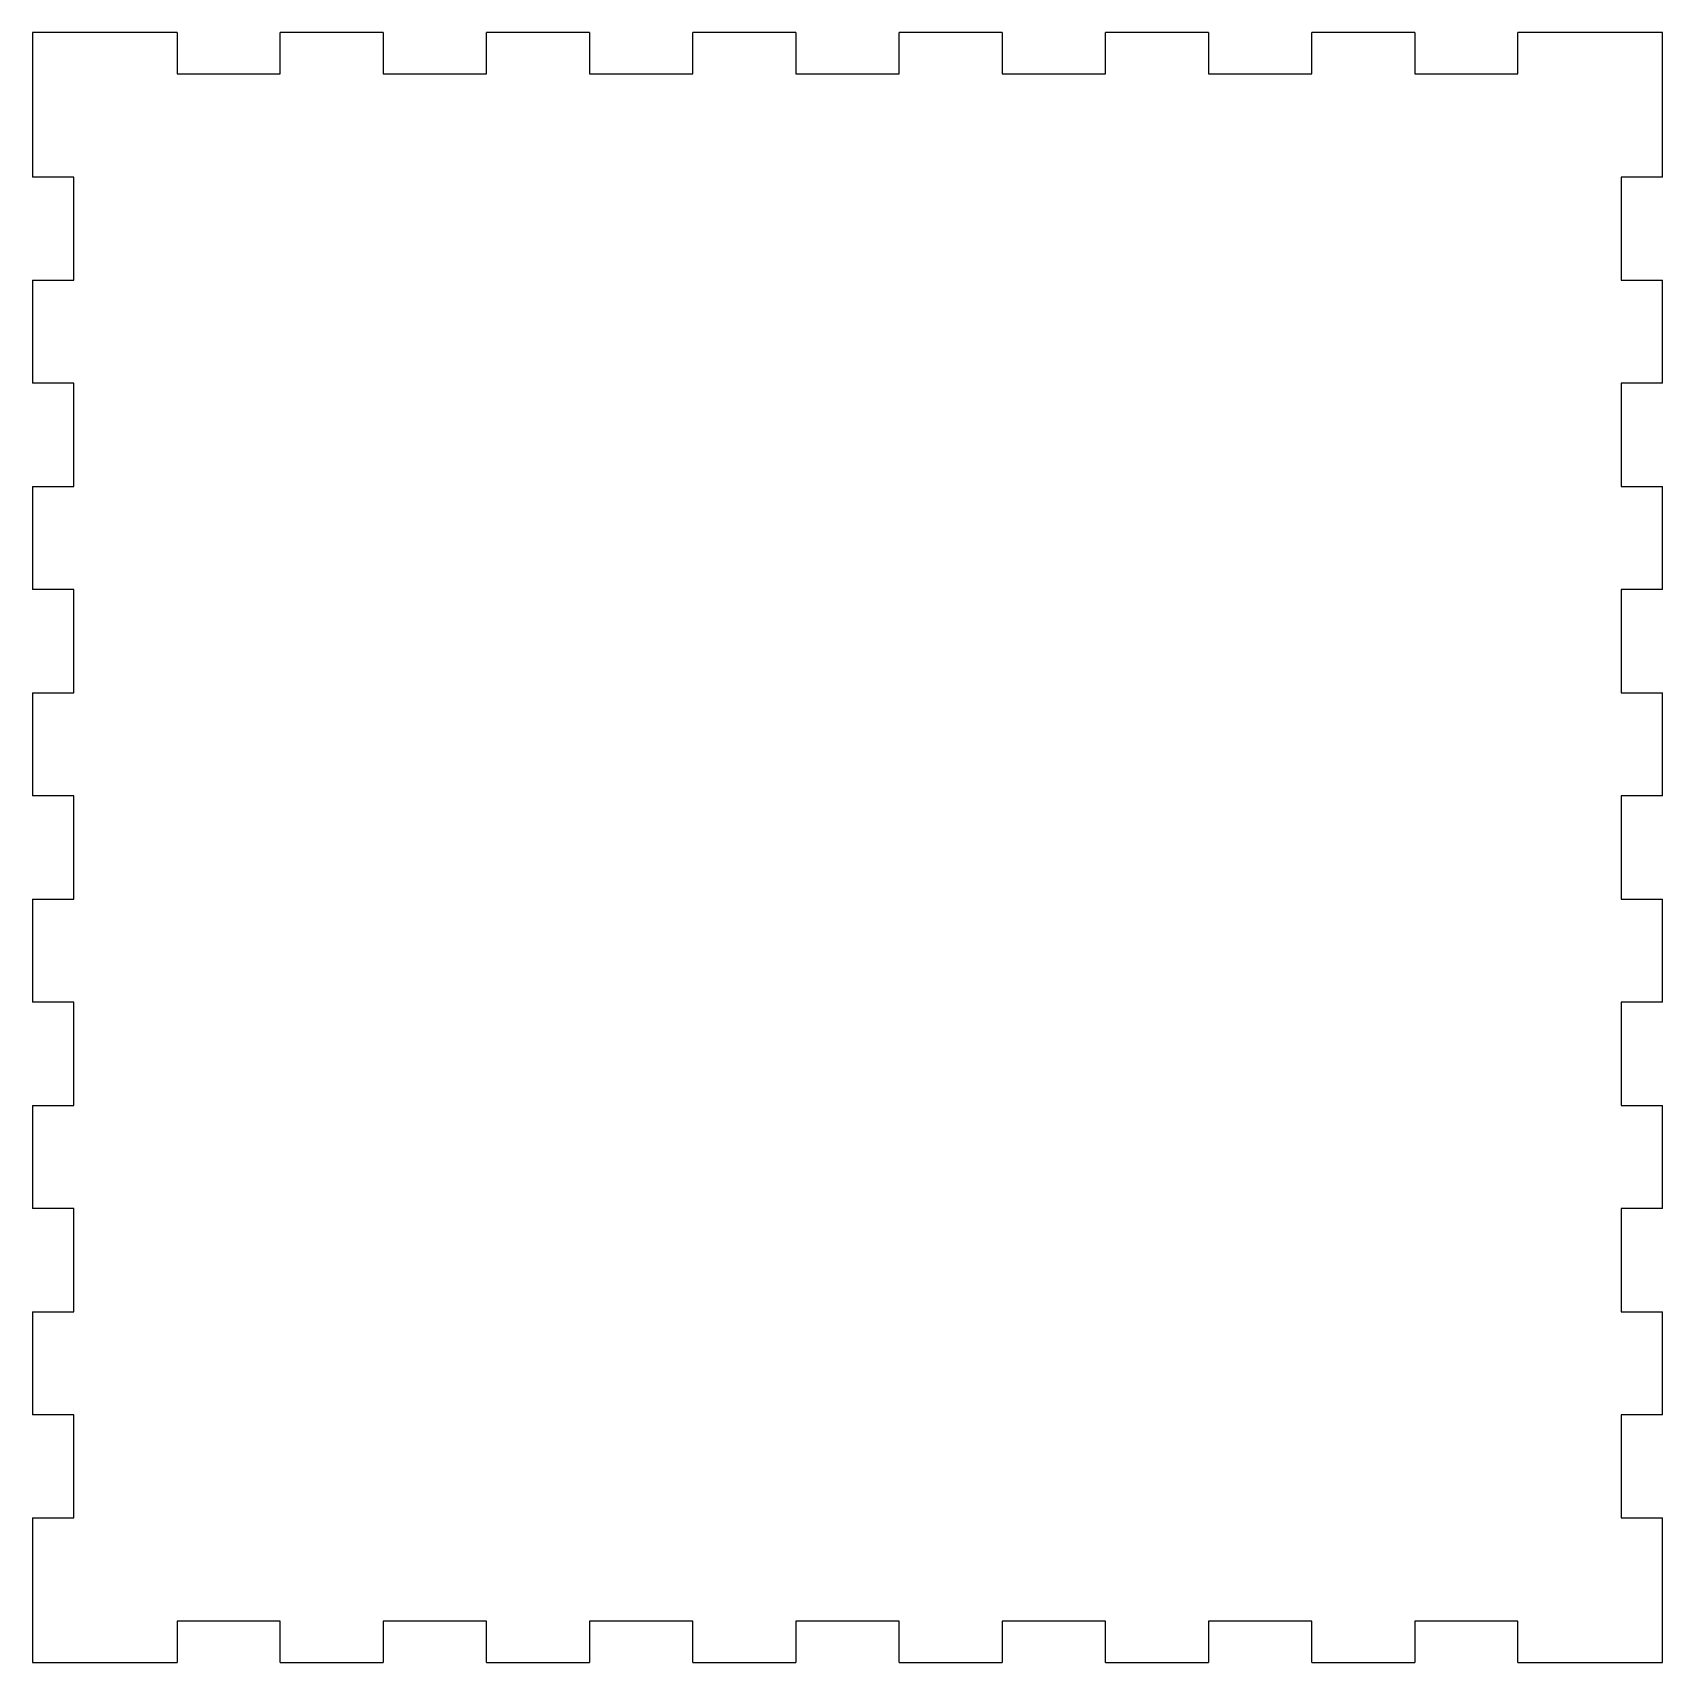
# Model space of a CAD drawing. Header units: millimetres. Extents: x -79 to 79, y -79 to 79.
import ezdxf

# ---------------------------------------------------------------- set-up
doc = ezdxf.new("R2010")
doc.units = ezdxf.units.MM
doc.layers.add('Body', color=7, linetype='CONTINUOUS')

msp = doc.modelspace()

# ---------------------------------------------------------------- linework, layer by layer
at = {"layer": 'Body'}
for p, q in [((-79, 79), (-79, 65)), ((-79, 79, 4), (-79, 65, 4)), ((-79, 79), (-79, 79, 4)), ((-79, 79), (-79, 65)), ((-65, 79), (-79, 79)), ((-79, 79, 4), (-79, 65, 4)), ((-65, 79, 4), (-79, 79, 4)), ((-65, 79), (-79, 79)), ((-79, 79), (-79, 79, 4)), ((-65, 79, 4), (-79, 79, 4)), ((-65, 79), (-65, 75)), ((-65, 79, 4), (-65, 75, 4)), ((-65, 79, 4), (-65, 79)), ((-65, 79, 4), (-65, 79)), ((-65, 79, 4), (-65, 75, 4)), ((-65, 79), (-65, 75)), ((-55, 75), (-55, 79)), ((-45, 79), (-55, 79)), ((-55, 75, 4), (-55, 79, 4)), ((-45, 79, 4), (-55, 79, 4)), ((-55, 79, 4), (-55, 79)), ((-55, 75, 4), (-55, 79, 4)), ((-55, 75), (-55, 79)), ((-45, 79), (-55, 79)), ((-55, 79, 4), (-55, 79)), ((-45, 79, 4), (-55, 79, 4)), ((-45, 79), (-45, 75)), ((-45, 79, 4), (-45, 75, 4)), ((-45, 79, 4), (-45, 79)), ((-45, 79, 4), (-45, 79)), ((-45, 79, 4), (-45, 75, 4)), ((-45, 79), (-45, 75)), ((-35, 75), (-35, 79)), ((-25, 79), (-35, 79)), ((-35, 75, 4), (-35, 79, 4)), ((-25, 79, 4), (-35, 79, 4)), ((-35, 79, 4), (-35, 79)), ((-35, 75, 4), (-35, 79, 4)), ((-35, 75), (-35, 79)), ((-25, 79), (-35, 79)), ((-35, 79, 4), (-35, 79)), ((-25, 79, 4), (-35, 79, 4)), ((-25, 79), (-25, 75)), ((-25, 79, 4), (-25, 75, 4)), ((-25, 79, 4), (-25, 79)), ((-25, 79, 4), (-25, 79)), ((-25, 79, 4), (-25, 75, 4)), ((-25, 79), (-25, 75)), ((-15, 75), (-15, 79)), ((-5, 79), (-15, 79)), ((-15, 75, 4), (-15, 79, 4)), ((-5, 79, 4), (-15, 79, 4)), ((-15, 79, 4), (-15, 79)), ((-15, 75, 4), (-15, 79, 4)), ((-15, 75), (-15, 79)), ((-5, 79), (-15, 79)), ((-15, 79, 4), (-15, 79)), ((-5, 79, 4), (-15, 79, 4)), ((-5, 79), (-5, 75)), ((-5, 79, 4), (-5, 75, 4)), ((-5, 79, 4), (-5, 79)), ((-5, 79, 4), (-5, 79)), ((-5, 79, 4), (-5, 75, 4)), ((-5, 79), (-5, 75)), ((5, 75), (5, 79)), ((15, 79), (5, 79)), ((5, 75, 4), (5, 79, 4)), ((15, 79, 4), (5, 79, 4)), ((5, 79, 4), (5, 79)), ((5, 75, 4), (5, 79, 4)), ((5, 75), (5, 79)), ((15, 79), (5, 79)), ((5, 79, 4), (5, 79)), ((15, 79, 4), (5, 79, 4)), ((15, 79), (15, 75)), ((15, 79, 4), (15, 75, 4)), ((15, 79, 4), (15, 79)), ((15, 79, 4), (15, 79)), ((15, 79, 4), (15, 75, 4)), ((15, 79), (15, 75)), ((25, 75), (25, 79)), ((35, 79), (25, 79)), ((25, 75, 4), (25, 79, 4)), ((35, 79, 4), (25, 79, 4)), ((25, 79, 4), (25, 79)), ((25, 75, 4), (25, 79, 4)), ((25, 75), (25, 79)), ((35, 79), (25, 79)), ((25, 79, 4), (25, 79)), ((35, 79, 4), (25, 79, 4)), ((35, 79), (35, 75)), ((35, 79, 4), (35, 75, 4)), ((35, 79, 4), (35, 79)), ((35, 79, 4), (35, 79)), ((35, 79, 4), (35, 75, 4)), ((35, 79), (35, 75)), ((45, 75), (45, 79)), ((55, 79), (45, 79)), ((45, 75, 4), (45, 79, 4)), ((55, 79, 4), (45, 79, 4)), ((45, 79, 4), (45, 79)), ((45, 75, 4), (45, 79, 4)), ((45, 75), (45, 79)), ((55, 79), (45, 79)), ((45, 79, 4), (45, 79)), ((55, 79, 4), (45, 79, 4)), ((55, 79), (55, 75)), ((55, 79, 4), (55, 75, 4)), ((55, 79, 4), (55, 79)), ((55, 79, 4), (55, 79)), ((55, 79, 4), (55, 75, 4)), ((55, 79), (55, 75)), ((65, 75), (65, 79)), ((79, 79), (65, 79)), ((65, 75, 4), (65, 79, 4)), ((79, 79, 4), (65, 79, 4)), ((65, 79, 4), (65, 79)), ((65, 75, 4), (65, 79, 4)), ((65, 75), (65, 79)), ((79, 79), (65, 79)), ((65, 79, 4), (65, 79)), ((79, 79, 4), (65, 79, 4)), ((79, 65), (79, 79)), ((79, 65, 4), (79, 79, 4)), ((79, 79), (79, 79, 4)), ((79, 65), (79, 79)), ((79, 79), (79, 79, 4)), ((79, 65, 4), (79, 79, 4)), ((-65, 75), (-55, 75)), ((-65, 75, 4), (-55, 75, 4)), ((-65, 75, 4), (-65, 75)), ((-65, 75, 4), (-65, 75)), ((-65, 75, 4), (-55, 75, 4)), ((-65, 75), (-55, 75)), ((-55, 75, 4), (-55, 75)), ((-55, 75, 4), (-55, 75)), ((-45, 75), (-35, 75)), ((-45, 75, 4), (-35, 75, 4)), ((-45, 75, 4), (-45, 75)), ((-45, 75, 4), (-45, 75)), ((-45, 75, 4), (-35, 75, 4)), ((-45, 75), (-35, 75)), ((-35, 75, 4), (-35, 75)), ((-35, 75, 4), (-35, 75)), ((-25, 75), (-15, 75)), ((-25, 75, 4), (-15, 75, 4)), ((-25, 75, 4), (-25, 75)), ((-25, 75, 4), (-25, 75)), ((-25, 75, 4), (-15, 75, 4)), ((-25, 75), (-15, 75)), ((-15, 75, 4), (-15, 75)), ((-15, 75, 4), (-15, 75)), ((-5, 75), (5, 75)), ((-5, 75, 4), (5, 75, 4)), ((-5, 75, 4), (-5, 75)), ((-5, 75, 4), (-5, 75)), ((-5, 75, 4), (5, 75, 4)), ((-5, 75), (5, 75)), ((5, 75, 4), (5, 75)), ((5, 75, 4), (5, 75)), ((15, 75), (25, 75)), ((15, 75, 4), (25, 75, 4)), ((15, 75, 4), (15, 75)), ((15, 75, 4), (15, 75)), ((15, 75, 4), (25, 75, 4)), ((15, 75), (25, 75)), ((25, 75, 4), (25, 75)), ((25, 75, 4), (25, 75)), ((35, 75), (45, 75)), ((35, 75, 4), (45, 75, 4)), ((35, 75, 4), (35, 75)), ((35, 75, 4), (35, 75)), ((35, 75, 4), (45, 75, 4)), ((35, 75), (45, 75)), ((45, 75, 4), (45, 75)), ((45, 75, 4), (45, 75)), ((55, 75), (65, 75)), ((55, 75, 4), (65, 75, 4)), ((55, 75, 4), (55, 75)), ((55, 75, 4), (55, 75)), ((55, 75, 4), (65, 75, 4)), ((55, 75), (65, 75)), ((65, 75, 4), (65, 75)), ((65, 75, 4), (65, 75)), ((-79, 65, 4), (-79, 65)), ((-75, 65), (-79, 65)), ((-79, 65, 4), (-79, 65)), ((-75, 65, 4), (-79, 65, 4)), ((-75, 65), (-79, 65)), ((-75, 65, 4), (-79, 65, 4)), ((-75, 55), (-75, 65)), ((-75, 65, 4), (-75, 65)), ((-75, 55, 4), (-75, 65, 4)), ((-75, 65, 4), (-75, 65)), ((-75, 55, 4), (-75, 65, 4)), ((-75, 55), (-75, 65)), ((79, 65), (75, 65)), ((75, 65), (75, 55)), ((79, 65, 4), (75, 65, 4)), ((75, 65, 4), (75, 55, 4)), ((75, 65, 4), (75, 65)), ((79, 65, 4), (75, 65, 4)), ((79, 65), (75, 65)), ((75, 65, 4), (75, 65)), ((75, 65, 4), (75, 55, 4)), ((75, 65), (75, 55)), ((79, 65, 4), (79, 65)), ((79, 65, 4), (79, 65)), ((-79, 55), (-79, 45)), ((-79, 55), (-75, 55)), ((-79, 55, 4), (-79, 45, 4)), ((-79, 55, 4), (-75, 55, 4)), ((-79, 55), (-79, 45)), ((-79, 55, 4), (-79, 45, 4)), ((-79, 55, 4), (-79, 55)), ((-79, 55, 4), (-79, 55)), ((-79, 55, 4), (-75, 55, 4)), ((-79, 55), (-75, 55)), ((-75, 55, 4), (-75, 55)), ((-75, 55, 4), (-75, 55)), ((75, 55), (79, 55)), ((75, 55, 4), (79, 55, 4)), ((75, 55, 4), (75, 55)), ((75, 55, 4), (75, 55)), ((75, 55, 4), (79, 55, 4)), ((75, 55), (79, 55)), ((79, 45), (79, 55)), ((79, 45, 4), (79, 55, 4)), ((79, 55, 4), (79, 55)), ((79, 45), (79, 55)), ((79, 55, 4), (79, 55)), ((79, 45, 4), (79, 55, 4)), ((-75, 45), (-79, 45)), ((-75, 45, 4), (-79, 45, 4)), ((-79, 45, 4), (-79, 45)), ((-75, 45, 4), (-79, 45, 4)), ((-75, 45), (-79, 45)), ((-79, 45, 4), (-79, 45)), ((-75, 35), (-75, 45)), ((-75, 35, 4), (-75, 45, 4)), ((-75, 45, 4), (-75, 45)), ((-75, 35, 4), (-75, 45, 4)), ((-75, 35), (-75, 45)), ((-75, 45, 4), (-75, 45)), ((79, 45), (75, 45)), ((75, 45), (75, 35)), ((79, 45, 4), (75, 45, 4)), ((75, 45, 4), (75, 35, 4)), ((75, 45, 4), (75, 45)), ((79, 45, 4), (75, 45, 4)), ((79, 45), (75, 45)), ((75, 45, 4), (75, 45)), ((75, 45, 4), (75, 35, 4)), ((75, 45), (75, 35)), ((79, 45, 4), (79, 45)), ((79, 45, 4), (79, 45)), ((-79, 35), (-79, 25)), ((-79, 35), (-75, 35)), ((-79, 35, 4), (-79, 25, 4)), ((-79, 35, 4), (-75, 35, 4)), ((-79, 35), (-79, 25)), ((-79, 35, 4), (-79, 25, 4)), ((-79, 35, 4), (-79, 35)), ((-79, 35, 4), (-79, 35)), ((-79, 35, 4), (-75, 35, 4)), ((-79, 35), (-75, 35)), ((-75, 35, 4), (-75, 35)), ((-75, 35, 4), (-75, 35)), ((75, 35), (79, 35)), ((75, 35, 4), (79, 35, 4)), ((75, 35, 4), (75, 35)), ((75, 35, 4), (75, 35)), ((75, 35, 4), (79, 35, 4)), ((75, 35), (79, 35)), ((79, 25), (79, 35)), ((79, 25, 4), (79, 35, 4)), ((79, 35, 4), (79, 35)), ((79, 25), (79, 35)), ((79, 35, 4), (79, 35)), ((79, 25, 4), (79, 35, 4)), ((-75, 25), (-79, 25)), ((-75, 25, 4), (-79, 25, 4)), ((-79, 25, 4), (-79, 25)), ((-75, 25, 4), (-79, 25, 4)), ((-75, 25), (-79, 25)), ((-79, 25, 4), (-79, 25)), ((-75, 15), (-75, 25)), ((-75, 15, 4), (-75, 25, 4)), ((-75, 25, 4), (-75, 25)), ((-75, 15, 4), (-75, 25, 4)), ((-75, 15), (-75, 25)), ((-75, 25, 4), (-75, 25)), ((79, 25), (75, 25)), ((75, 25), (75, 15)), ((79, 25, 4), (75, 25, 4)), ((75, 25, 4), (75, 15, 4)), ((75, 25, 4), (75, 25)), ((79, 25, 4), (75, 25, 4)), ((79, 25), (75, 25)), ((75, 25, 4), (75, 25)), ((75, 25, 4), (75, 15, 4)), ((75, 25), (75, 15)), ((79, 25, 4), (79, 25)), ((79, 25, 4), (79, 25)), ((-79, 15), (-79, 5)), ((-79, 15), (-75, 15)), ((-79, 15, 4), (-79, 5, 4)), ((-79, 15, 4), (-75, 15, 4)), ((-79, 15), (-79, 5)), ((-79, 15, 4), (-79, 5, 4)), ((-79, 15, 4), (-79, 15)), ((-79, 15, 4), (-79, 15)), ((-79, 15, 4), (-75, 15, 4)), ((-79, 15), (-75, 15)), ((-75, 15, 4), (-75, 15)), ((-75, 15, 4), (-75, 15)), ((75, 15), (79, 15)), ((75, 15, 4), (79, 15, 4)), ((75, 15, 4), (75, 15)), ((75, 15, 4), (75, 15)), ((75, 15, 4), (79, 15, 4)), ((75, 15), (79, 15)), ((79, 5), (79, 15)), ((79, 5, 4), (79, 15, 4)), ((79, 15, 4), (79, 15)), ((79, 5), (79, 15)), ((79, 15, 4), (79, 15)), ((79, 5, 4), (79, 15, 4)), ((-75, 5), (-79, 5)), ((-75, 5, 4), (-79, 5, 4)), ((-79, 5, 4), (-79, 5)), ((-75, 5, 4), (-79, 5, 4)), ((-75, 5), (-79, 5)), ((-79, 5, 4), (-79, 5)), ((-75, -5), (-75, 5)), ((-75, -5, 4), (-75, 5, 4)), ((-75, 5, 4), (-75, 5)), ((-75, -5, 4), (-75, 5, 4)), ((-75, -5), (-75, 5)), ((-75, 5, 4), (-75, 5)), ((79, 5), (75, 5)), ((75, 5), (75, -5)), ((79, 5, 4), (75, 5, 4)), ((75, 5, 4), (75, -5, 4)), ((75, 5, 4), (75, 5)), ((79, 5, 4), (75, 5, 4)), ((79, 5), (75, 5)), ((75, 5, 4), (75, 5)), ((75, 5, 4), (75, -5, 4)), ((75, 5), (75, -5)), ((79, 5, 4), (79, 5)), ((79, 5, 4), (79, 5)), ((-79, -5), (-79, -15)), ((-79, -5), (-75, -5)), ((-79, -5, 4), (-79, -15, 4)), ((-79, -5, 4), (-75, -5, 4)), ((-79, -5), (-79, -15)), ((-79, -5, 4), (-79, -15, 4)), ((-79, -5, 4), (-79, -5)), ((-79, -5, 4), (-79, -5)), ((-79, -5, 4), (-75, -5, 4)), ((-79, -5), (-75, -5)), ((-75, -5, 4), (-75, -5)), ((-75, -5, 4), (-75, -5)), ((75, -5), (79, -5)), ((75, -5, 4), (79, -5, 4)), ((75, -5, 4), (75, -5)), ((75, -5, 4), (75, -5)), ((75, -5, 4), (79, -5, 4)), ((75, -5), (79, -5)), ((79, -15), (79, -5)), ((79, -15, 4), (79, -5, 4)), ((79, -5, 4), (79, -5)), ((79, -15), (79, -5)), ((79, -5, 4), (79, -5)), ((79, -15, 4), (79, -5, 4)), ((-75, -15), (-79, -15)), ((-75, -15, 4), (-79, -15, 4)), ((-79, -15, 4), (-79, -15)), ((-75, -15, 4), (-79, -15, 4)), ((-75, -15), (-79, -15)), ((-79, -15, 4), (-79, -15)), ((-75, -25), (-75, -15)), ((-75, -25, 4), (-75, -15, 4)), ((-75, -15, 4), (-75, -15)), ((-75, -25, 4), (-75, -15, 4)), ((-75, -25), (-75, -15)), ((-75, -15, 4), (-75, -15)), ((79, -15), (75, -15)), ((75, -15), (75, -25)), ((79, -15, 4), (75, -15, 4)), ((75, -15, 4), (75, -25, 4)), ((75, -15, 4), (75, -15)), ((79, -15, 4), (75, -15, 4)), ((79, -15), (75, -15)), ((75, -15, 4), (75, -15)), ((75, -15, 4), (75, -25, 4)), ((75, -15), (75, -25)), ((79, -15, 4), (79, -15)), ((79, -15, 4), (79, -15)), ((-79, -25), (-79, -35)), ((-79, -25), (-75, -25)), ((-79, -25, 4), (-79, -35, 4)), ((-79, -25, 4), (-75, -25, 4)), ((-79, -25), (-79, -35)), ((-79, -25, 4), (-79, -35, 4)), ((-79, -25, 4), (-79, -25)), ((-79, -25, 4), (-79, -25)), ((-79, -25, 4), (-75, -25, 4)), ((-79, -25), (-75, -25)), ((-75, -25, 4), (-75, -25)), ((-75, -25, 4), (-75, -25)), ((75, -25), (79, -25)), ((75, -25, 4), (79, -25, 4)), ((75, -25, 4), (75, -25)), ((75, -25, 4), (75, -25)), ((75, -25, 4), (79, -25, 4)), ((75, -25), (79, -25)), ((79, -35), (79, -25)), ((79, -35, 4), (79, -25, 4)), ((79, -25, 4), (79, -25)), ((79, -35), (79, -25)), ((79, -25, 4), (79, -25)), ((79, -35, 4), (79, -25, 4)), ((-75, -35), (-79, -35)), ((-75, -35, 4), (-79, -35, 4)), ((-79, -35, 4), (-79, -35)), ((-75, -35, 4), (-79, -35, 4)), ((-75, -35), (-79, -35)), ((-79, -35, 4), (-79, -35)), ((-75, -45), (-75, -35)), ((-75, -45, 4), (-75, -35, 4)), ((-75, -35, 4), (-75, -35)), ((-75, -45, 4), (-75, -35, 4)), ((-75, -45), (-75, -35)), ((-75, -35, 4), (-75, -35)), ((79, -35), (75, -35)), ((75, -35), (75, -45)), ((79, -35, 4), (75, -35, 4)), ((75, -35, 4), (75, -45, 4)), ((75, -35, 4), (75, -35)), ((79, -35, 4), (75, -35, 4)), ((79, -35), (75, -35)), ((75, -35, 4), (75, -35)), ((75, -35, 4), (75, -45, 4)), ((75, -35), (75, -45)), ((79, -35, 4), (79, -35)), ((79, -35, 4), (79, -35)), ((-79, -45), (-79, -55)), ((-79, -45), (-75, -45)), ((-79, -45, 4), (-79, -55, 4)), ((-79, -45, 4), (-75, -45, 4)), ((-79, -45), (-79, -55)), ((-79, -45, 4), (-79, -55, 4)), ((-79, -45, 4), (-79, -45)), ((-79, -45, 4), (-79, -45)), ((-79, -45, 4), (-75, -45, 4)), ((-79, -45), (-75, -45)), ((-75, -45, 4), (-75, -45)), ((-75, -45, 4), (-75, -45)), ((75, -45), (79, -45)), ((75, -45, 4), (79, -45, 4)), ((75, -45, 4), (75, -45)), ((75, -45, 4), (75, -45)), ((75, -45, 4), (79, -45, 4)), ((75, -45), (79, -45)), ((79, -55), (79, -45)), ((79, -55, 4), (79, -45, 4)), ((79, -45, 4), (79, -45)), ((79, -55), (79, -45)), ((79, -45, 4), (79, -45)), ((79, -55, 4), (79, -45, 4)), ((-75, -55), (-79, -55)), ((-75, -55, 4), (-79, -55, 4)), ((-79, -55, 4), (-79, -55)), ((-75, -55, 4), (-79, -55, 4)), ((-75, -55), (-79, -55)), ((-79, -55, 4), (-79, -55)), ((-75, -65), (-75, -55)), ((-75, -65, 4), (-75, -55, 4)), ((-75, -55, 4), (-75, -55)), ((-75, -65, 4), (-75, -55, 4)), ((-75, -65), (-75, -55)), ((-75, -55, 4), (-75, -55)), ((79, -55), (75, -55)), ((75, -55), (75, -65)), ((79, -55, 4), (75, -55, 4)), ((75, -55, 4), (75, -65, 4)), ((75, -55, 4), (75, -55)), ((79, -55, 4), (75, -55, 4)), ((79, -55), (75, -55)), ((75, -55, 4), (75, -55)), ((75, -55, 4), (75, -65, 4)), ((75, -55), (75, -65)), ((79, -55, 4), (79, -55)), ((79, -55, 4), (79, -55)), ((-79, -65), (-79, -79)), ((-79, -65), (-75, -65)), ((-79, -65, 4), (-79, -79, 4)), ((-79, -65, 4), (-75, -65, 4)), ((-79, -65), (-79, -79)), ((-79, -65, 4), (-79, -79, 4)), ((-79, -65, 4), (-79, -65)), ((-79, -65, 4), (-79, -65)), ((-79, -65, 4), (-75, -65, 4)), ((-79, -65), (-75, -65)), ((-75, -65, 4), (-75, -65)), ((-75, -65, 4), (-75, -65)), ((75, -65), (79, -65)), ((75, -65, 4), (79, -65, 4)), ((75, -65, 4), (75, -65)), ((75, -65, 4), (75, -65)), ((75, -65, 4), (79, -65, 4)), ((75, -65), (79, -65)), ((79, -79), (79, -65)), ((79, -79, 4), (79, -65, 4)), ((79, -65, 4), (79, -65)), ((79, -79), (79, -65)), ((79, -65, 4), (79, -65)), ((79, -79, 4), (79, -65, 4)), ((-55, -75), (-65, -75)), ((-65, -75), (-65, -79)), ((-55, -75, 4), (-65, -75, 4)), ((-65, -75, 4), (-65, -79, 4)), ((-65, -75, 4), (-65, -75)), ((-55, -75, 4), (-65, -75, 4)), ((-55, -75), (-65, -75)), ((-65, -75, 4), (-65, -75)), ((-65, -75, 4), (-65, -79, 4)), ((-65, -75), (-65, -79)), ((-55, -79), (-55, -75)), ((-55, -79, 4), (-55, -75, 4)), ((-55, -75, 4), (-55, -75)), ((-55, -79, 4), (-55, -75, 4)), ((-55, -79), (-55, -75)), ((-55, -75, 4), (-55, -75)), ((-35, -75), (-45, -75)), ((-45, -75), (-45, -79)), ((-35, -75, 4), (-45, -75, 4)), ((-45, -75, 4), (-45, -79, 4)), ((-45, -75, 4), (-45, -75)), ((-35, -75, 4), (-45, -75, 4)), ((-35, -75), (-45, -75)), ((-45, -75, 4), (-45, -75)), ((-45, -75, 4), (-45, -79, 4)), ((-45, -75), (-45, -79)), ((-35, -79), (-35, -75)), ((-35, -79, 4), (-35, -75, 4)), ((-35, -75, 4), (-35, -75)), ((-35, -79, 4), (-35, -75, 4)), ((-35, -79), (-35, -75)), ((-35, -75, 4), (-35, -75)), ((-15, -75), (-25, -75)), ((-25, -75), (-25, -79)), ((-15, -75, 4), (-25, -75, 4)), ((-25, -75, 4), (-25, -79, 4)), ((-25, -75, 4), (-25, -75)), ((-15, -75, 4), (-25, -75, 4)), ((-15, -75), (-25, -75)), ((-25, -75, 4), (-25, -75)), ((-25, -75, 4), (-25, -79, 4)), ((-25, -75), (-25, -79)), ((-15, -79), (-15, -75)), ((-15, -79, 4), (-15, -75, 4)), ((-15, -75, 4), (-15, -75)), ((-15, -79, 4), (-15, -75, 4)), ((-15, -79), (-15, -75)), ((-15, -75, 4), (-15, -75)), ((5, -75), (-5, -75)), ((-5, -75), (-5, -79)), ((5, -75, 4), (-5, -75, 4)), ((-5, -75, 4), (-5, -79, 4)), ((-5, -75, 4), (-5, -75)), ((5, -75, 4), (-5, -75, 4)), ((5, -75), (-5, -75)), ((-5, -75, 4), (-5, -75)), ((-5, -75, 4), (-5, -79, 4)), ((-5, -75), (-5, -79)), ((5, -79), (5, -75)), ((5, -79, 4), (5, -75, 4)), ((5, -75, 4), (5, -75)), ((5, -79, 4), (5, -75, 4)), ((5, -79), (5, -75)), ((5, -75, 4), (5, -75)), ((25, -75), (15, -75)), ((15, -75), (15, -79)), ((25, -75, 4), (15, -75, 4)), ((15, -75, 4), (15, -79, 4)), ((15, -75, 4), (15, -75)), ((25, -75, 4), (15, -75, 4)), ((25, -75), (15, -75)), ((15, -75, 4), (15, -75)), ((15, -75, 4), (15, -79, 4)), ((15, -75), (15, -79)), ((25, -79), (25, -75)), ((25, -79, 4), (25, -75, 4)), ((25, -75, 4), (25, -75)), ((25, -79, 4), (25, -75, 4)), ((25, -79), (25, -75)), ((25, -75, 4), (25, -75)), ((45, -75), (35, -75)), ((35, -75), (35, -79)), ((45, -75, 4), (35, -75, 4)), ((35, -75, 4), (35, -79, 4)), ((35, -75, 4), (35, -75)), ((45, -75, 4), (35, -75, 4)), ((45, -75), (35, -75)), ((35, -75, 4), (35, -75)), ((35, -75, 4), (35, -79, 4)), ((35, -75), (35, -79)), ((45, -79), (45, -75)), ((45, -79, 4), (45, -75, 4)), ((45, -75, 4), (45, -75)), ((45, -79, 4), (45, -75, 4)), ((45, -79), (45, -75)), ((45, -75, 4), (45, -75)), ((65, -75), (55, -75)), ((55, -75), (55, -79)), ((65, -75, 4), (55, -75, 4)), ((55, -75, 4), (55, -79, 4)), ((55, -75, 4), (55, -75)), ((65, -75, 4), (55, -75, 4)), ((65, -75), (55, -75)), ((55, -75, 4), (55, -75)), ((55, -75, 4), (55, -79, 4)), ((55, -75), (55, -79)), ((65, -79), (65, -75)), ((65, -79, 4), (65, -75, 4)), ((65, -75, 4), (65, -75)), ((65, -79, 4), (65, -75, 4)), ((65, -79), (65, -75)), ((65, -75, 4), (65, -75)), ((-79, -79), (-65, -79)), ((-79, -79, 4), (-65, -79, 4)), ((-79, -79), (-65, -79)), ((-79, -79, 4), (-65, -79, 4)), ((-79, -79), (-79, -79, 4)), ((-79, -79), (-79, -79, 4)), ((-65, -79, 4), (-65, -79)), ((-65, -79, 4), (-65, -79)), ((-55, -79), (-45, -79)), ((-55, -79, 4), (-45, -79, 4)), ((-55, -79), (-45, -79)), ((-55, -79, 4), (-45, -79, 4)), ((-55, -79, 4), (-55, -79)), ((-55, -79, 4), (-55, -79)), ((-45, -79, 4), (-45, -79)), ((-45, -79, 4), (-45, -79)), ((-35, -79), (-25, -79)), ((-35, -79, 4), (-25, -79, 4)), ((-35, -79), (-25, -79)), ((-35, -79, 4), (-25, -79, 4)), ((-35, -79, 4), (-35, -79)), ((-35, -79, 4), (-35, -79)), ((-25, -79, 4), (-25, -79)), ((-25, -79, 4), (-25, -79)), ((-15, -79), (-5, -79)), ((-15, -79, 4), (-5, -79, 4)), ((-15, -79), (-5, -79)), ((-15, -79, 4), (-5, -79, 4)), ((-15, -79, 4), (-15, -79)), ((-15, -79, 4), (-15, -79)), ((-5, -79, 4), (-5, -79)), ((-5, -79, 4), (-5, -79)), ((5, -79), (15, -79)), ((5, -79, 4), (15, -79, 4)), ((5, -79), (15, -79)), ((5, -79, 4), (15, -79, 4)), ((5, -79, 4), (5, -79)), ((5, -79, 4), (5, -79)), ((15, -79, 4), (15, -79)), ((15, -79, 4), (15, -79)), ((25, -79), (35, -79)), ((25, -79, 4), (35, -79, 4)), ((25, -79), (35, -79)), ((25, -79, 4), (35, -79, 4)), ((25, -79, 4), (25, -79)), ((25, -79, 4), (25, -79)), ((35, -79, 4), (35, -79)), ((35, -79, 4), (35, -79)), ((45, -79), (55, -79)), ((45, -79, 4), (55, -79, 4)), ((45, -79), (55, -79)), ((45, -79, 4), (55, -79, 4)), ((45, -79, 4), (45, -79)), ((45, -79, 4), (45, -79)), ((55, -79, 4), (55, -79)), ((55, -79, 4), (55, -79)), ((65, -79), (79, -79)), ((65, -79, 4), (79, -79, 4)), ((65, -79), (79, -79)), ((65, -79, 4), (79, -79, 4)), ((65, -79, 4), (65, -79)), ((65, -79, 4), (65, -79)), ((79, -79), (79, -79, 4)), ((79, -79), (79, -79, 4))]:
    msp.add_line(p, q, dxfattribs=at)

doc.saveas('drawing.dxf')
